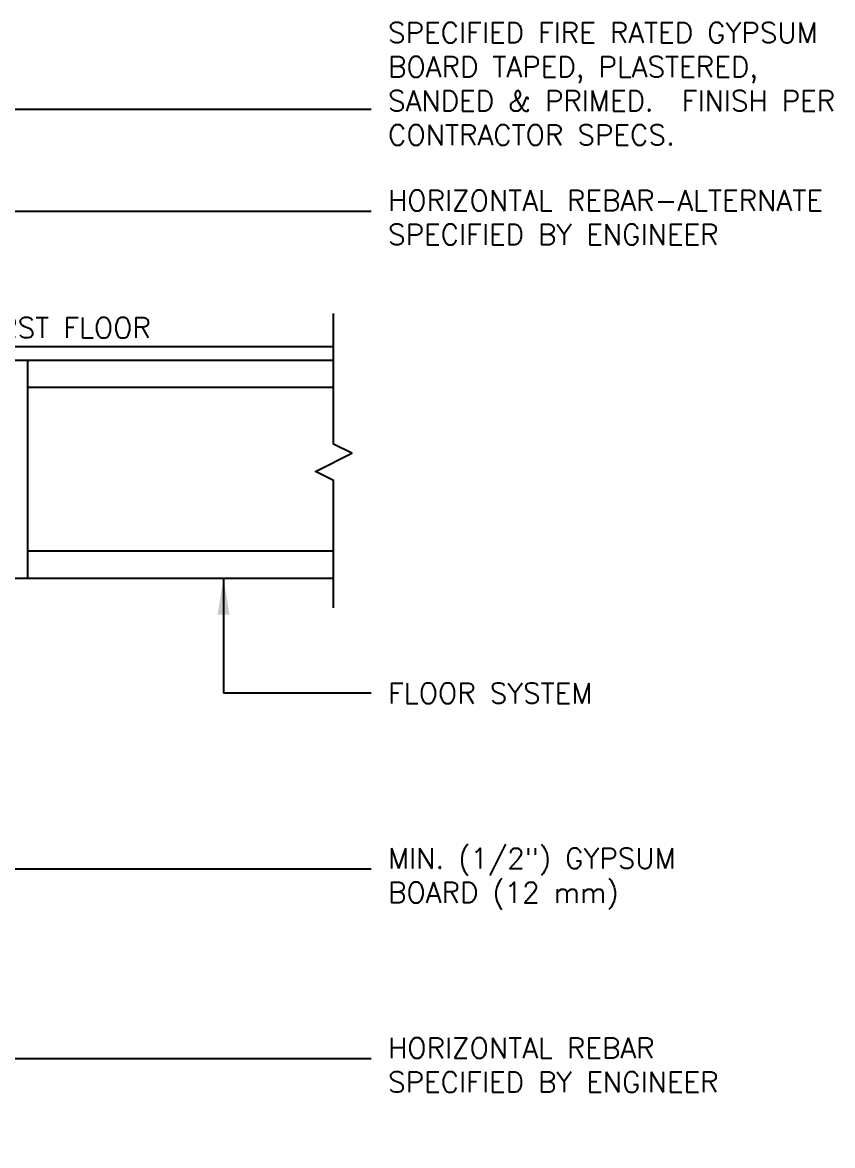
# Model space of a CAD drawing. Header units: inches. Extents: x -206 to -79, y -112 to 60.
# Drawn here: x -123.9 to -79.4, y -54.5 to 7.2 of the extents above; entities that cross this region are included whole.
import ezdxf

# ---------------------------------------------------------------- set-up
doc = ezdxf.new("R2010")
doc.units = ezdxf.units.IN
doc.header["$MEASUREMENT"] = 0
for name, color, linetype in [('LAYER 12', 12, 'Continuous'), ('LAYER 3', 3, 'Continuous'), ('LAYER 5', 5, 'Continuous'), ('LAYER 7', 7, 'Continuous'), ('LAYER 8', 8, 'Continuous')]:
    doc.layers.add(name, color=color, linetype=linetype)
doc.styles.add('NOTES', font='simplex.shx', dxfattribs={"height": 1})
doc.dimstyles.new('DIM-16', dxfattribs={"dimscale": 16, "dimtxt": 0.09375, "dimasz": 0.125, "dimexe": 0.1875, "dimexo": 0.0625, "dimgap": 0.0625, "dimtad": 0, "dimtih": 1, "dimtoh": 1, "dimdec": 4, "dimzin": 3, "dimdsep": 46, "dimlunit": 4, "dimtxsty": 'NOTES', "dimcen": 0.0625, "dimclrt": 4, "dimadec": 0, "dimazin": 0, "dimtfac": 1, "dimtdec": 4, "dimtofl": 0, "dimtmove": 0, "dimatfit": 3, "dimfxl": 1, "dimfrac": 2, "dimtolj": 1, "dimtzin": 0, "dimarcsym": 0})

msp = doc.modelspace()

# ---------------------------------------------------------------- hatches: boundary and pattern name
at = {"layer": 'LAYER 12'}
h = msp.add_hatch(dxfattribs=at)
h.set_pattern_fill('EARTH,_O', color=256, scale=8, angle=45)
h.set_pattern_definition([(45, (-201.4805, -112.3844), (2e-16, 2.828427), [2, -2]), (45, (-202.0108, -111.854), (2e-16, 2.828427), [2, -2]), (45, (-202.5412, -111.3237), (2e-16, 2.828427), [2, -2]), (135, (-202.5412, -110.9702), (-2.828427, 4e-16), [2, -2]), (135, (-202.0108, -110.4398), (-2.828427, 4e-16), [2, -2]), (135, (-201.4805, -109.9095), (-2.828427, 4e-16), [2, -2])])
h.paths.add_polyline_path([(-142.19177, -35.35572), (-184.32043, -37.98876), (-184.32043, -111.98277), (-109.48199, -111.98277), (-109.48199, -89.33625), (-119.16058, -89.33624), (-119.16058, -99.33626), (-151.34802, -99.33622), (-164.66982, -99.33622, -0.36397023), (-166.63943, -97.68352), (-173.47938, -58.89227), (-142.19177, -58.89227), (-142.19177, -57.08621), (-144.19177, -57.08621), (-144.19177, -53.08621), (-142.19177, -53.08621)])
h.paths.add_polyline_path([(-136.17096, -104.27757), (-134.33763, -104.27757), (-134.33763, -105.96805), (-136.17096, -105.96805)], flags=24)
h.paths.add_polyline_path([(-201.4805, -65.73889), (-172.793, -65.73889), (-172.793, -73.26568), (-201.4805, -73.26568)], flags=9)
h.paths.add_polyline_path([(-201.4805, -105.07187), (-181.043, -105.07187), (-181.043, -112.38437), (-201.4805, -112.38437)], flags=9)
h.paths.add_polyline_path([(-201.4805, -47.04784), (-177.88229, -47.04784), (-177.88229, -52.48534), (-201.4805, -52.48534)], flags=9)

# ---------------------------------------------------------------- linework, layer by layer
at = {"layer": 'LAYER 3', "flags": 128}
msp.add_lwpolyline([(-106.81677, -24.96117), (-106.81677, -17.96117), (-107.81677, -17.46117), (-105.81677, -16.46117), (-106.81677, -15.96117), (-106.81677, -8.77367)], dxfattribs=at)
at = {"layer": 'LAYER 5'}
for p, q in [((-130.81677, -10.58616), (-106.81677, -10.58616)), ((-130.81677, -11.33616), (-106.81677, -11.33616)), ((-123.6293, -23.33618), (-123.6293, -11.33616)), ((-123.6293, -12.83616), (-106.81677, -12.83616)), ((-123.6293, -21.83618), (-106.81677, -21.83618)), ((-128.6293, -23.33618), (-106.81677, -23.33618))]:
    msp.add_line(p, q, dxfattribs=at)

# ---------------------------------------------------------------- texts
at = {"layer": 'LAYER 7', "char_height": 1.125, "width": 28.9113797, "attachment_point": 1, "style": 'NOTES'}
for s, insert in [('\\A1;SPECIFIED FIRE RATED GYPSUM\\PBOARD TAPED, PLASTERED,\\PSANDED & PRIMED.  FINISH PER\\PCONTRACTOR SPECS.', (-103.82421, 7.23237)), ('\\A1;HORIZONTAL REBAR-ALTERNATE\\PSPECIFIED BY ENGINEER', (-103.82421, -1.99554)), ('FIRST FLOOR', (-126.4593, -8.998)), ('\\A1;FLOOR SYSTEM', (-103.82421, -29.10045)), ('\\A1;MIN. (1/2") GYPSUM\\PBOARD (12 mm)', (-103.82421, -38.18295)), ('\\A1;HORIZONTAL REBAR\\PSPECIFIED BY ENGINEER', (-103.82421, -48.61415))]:
    msp.add_mtext(s, dxfattribs=dict(at, insert=insert))

# ---------------------------------------------------------------- leaders
at = {"layer": 'LAYER 8'}
for points in [[(-130.31678, 2.47043), (-108.57552, 2.47042), (-104.75109, 2.47042)], [(-134.7372, -3.13967), (-108.57552, -3.13968), (-104.75109, -3.13968)], [(-112.86951, -23.33618), (-112.86951, -29.6459), (-104.75109, -29.6459)], [(-128.14692, -39.32708), (-108.57552, -39.32709), (-104.75109, -39.32709)], [(-134.96102, -49.75828), (-108.57552, -49.75829), (-104.75109, -49.75829)]]:
    msp.add_leader(points, dimstyle='DIM-16', dxfattribs=at)

doc.saveas('drawing.dxf')
